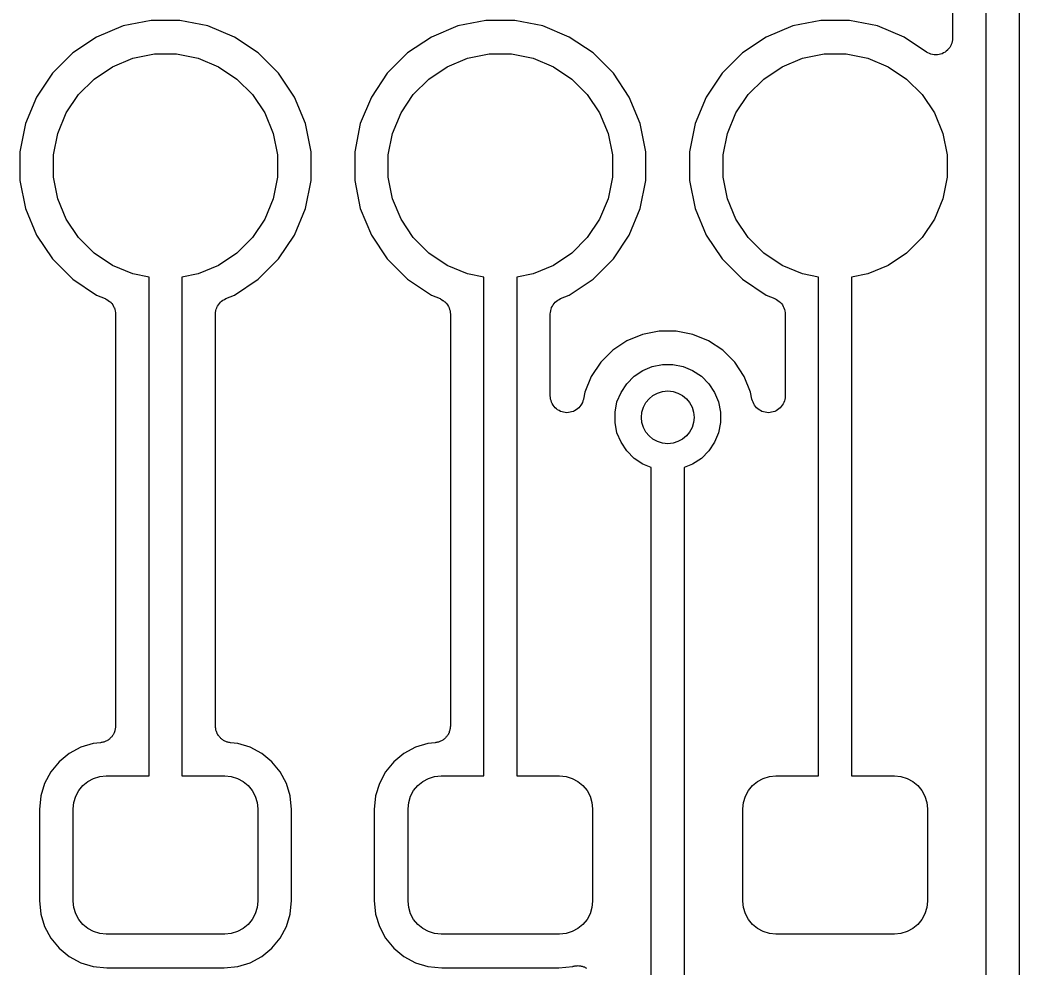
# Model space of a CAD drawing. Extents: x 94.3 to 145.3, y -143.8 to -113.4.
# Drawn here: x 127.8 to 135.38, y -133.08 to -125.89 of the extents above; entities that cross this region are included whole.
import ezdxf

# ---------------------------------------------------------------- set-up
doc = ezdxf.new("R2010")
doc.units = 0
doc.layers.add('BLACK', color=7, linetype='CONTINUOUS')

msp = doc.modelspace()

# ---------------------------------------------------------------- linework, layer by layer
at = {"layer": 'BLACK', "linetype": 'CONTINUOUS'}
for p, q in [((135.13, -140.791), (135.13, -120.148)), ((135.38, -120.194), (135.38, -140.837)), ((134.876, -125.38), (134.876, -126.03)), ((128.583, -125.938), (128.382, -126.022)), ((128.796, -125.896), (128.583, -125.938)), ((129.014, -125.896), (128.796, -125.896)), ((129.227, -125.938), (129.014, -125.896)), ((129.428, -126.022), (129.227, -125.938)), ((131.123, -125.938), (130.922, -126.022)), ((131.336, -125.896), (131.123, -125.938)), ((131.554, -125.896), (131.336, -125.896)), ((131.767, -125.938), (131.554, -125.896)), ((131.968, -126.022), (131.767, -125.938)), ((133.663, -125.938), (133.462, -126.022)), ((133.876, -125.896), (133.663, -125.938)), ((134.094, -125.896), (133.876, -125.896)), ((134.307, -125.938), (134.094, -125.896)), ((134.508, -126.022), (134.307, -125.938)), ((128.382, -126.022), (128.201, -126.142)), ((129.609, -126.142), (129.428, -126.022)), ((130.922, -126.022), (130.741, -126.142)), ((132.149, -126.142), (131.968, -126.022)), ((133.462, -126.022), (133.281, -126.142)), ((134.678, -126.136), (134.508, -126.022)), ((134.876, -126.032), (134.875, -126.044)), ((134.876, -126.03), (134.876, -126.031)), ((134.876, -126.031), (134.876, -126.031)), ((134.876, -126.031), (134.876, -126.031)), ((134.876, -126.031), (134.876, -126.032)), ((134.846, -126.111), (134.838, -126.12)), ((134.854, -126.102), (134.846, -126.111)), ((134.86, -126.091), (134.854, -126.101)), ((134.854, -126.101), (134.854, -126.101)), ((134.854, -126.101), (134.854, -126.102)), ((134.866, -126.08), (134.86, -126.091)), ((134.87, -126.068), (134.866, -126.079)), ((134.866, -126.079), (134.866, -126.08)), ((134.866, -126.08), (134.866, -126.08)), ((134.873, -126.056), (134.87, -126.068)), ((134.875, -126.044), (134.873, -126.056)), ((134.873, -126.056), (134.873, -126.056)), ((134.873, -126.056), (134.873, -126.056)), ((128.201, -126.142), (128.047, -126.296)), ((128.502, -126.247), (128.657, -126.183)), ((128.657, -126.183), (128.821, -126.15)), ((128.821, -126.15), (128.989, -126.15)), ((128.989, -126.15), (129.153, -126.183)), ((129.153, -126.183), (129.308, -126.247)), ((129.763, -126.296), (129.609, -126.142)), ((130.741, -126.142), (130.587, -126.296)), ((131.042, -126.247), (131.197, -126.183)), ((131.197, -126.183), (131.361, -126.15)), ((131.361, -126.15), (131.529, -126.15)), ((131.529, -126.15), (131.693, -126.183)), ((131.693, -126.183), (131.848, -126.247)), ((132.303, -126.296), (132.149, -126.142)), ((133.281, -126.142), (133.127, -126.296)), ((133.582, -126.247), (133.737, -126.183)), ((133.737, -126.183), (133.901, -126.15)), ((133.901, -126.15), (134.069, -126.15)), ((134.069, -126.15), (134.233, -126.183)), ((134.233, -126.183), (134.388, -126.247)), ((134.689, -126.141), (134.678, -126.136)), ((134.7, -126.147), (134.689, -126.141)), ((134.712, -126.151), (134.7, -126.147)), ((134.7, -126.147), (134.7, -126.147)), ((134.7, -126.147), (134.7, -126.147)), ((134.723, -126.154), (134.712, -126.151)), ((134.724, -126.154), (134.723, -126.154)), ((134.736, -126.156), (134.724, -126.154)), ((134.724, -126.154), (134.724, -126.154)), ((134.748, -126.157), (134.736, -126.156)), ((134.749, -126.157), (134.748, -126.157)), ((134.748, -126.157), (134.748, -126.157)), ((134.761, -126.156), (134.749, -126.157)), ((134.773, -126.155), (134.761, -126.156)), ((134.785, -126.151), (134.773, -126.155)), ((134.773, -126.155), (134.773, -126.155)), ((134.773, -126.155), (134.773, -126.155)), ((134.797, -126.148), (134.785, -126.151)), ((134.808, -126.142), (134.797, -126.148)), ((134.797, -126.148), (134.797, -126.148)), ((134.797, -126.148), (134.797, -126.148)), ((134.819, -126.136), (134.808, -126.142)), ((134.828, -126.128), (134.819, -126.136)), ((134.819, -126.136), (134.819, -126.136)), ((134.819, -126.136), (134.819, -126.136)), ((134.838, -126.121), (134.828, -126.128)), ((134.838, -126.12), (134.838, -126.121)), ((134.838, -126.121), (134.838, -126.121)), ((128.363, -126.34), (128.502, -126.247)), ((129.308, -126.247), (129.447, -126.34)), ((130.903, -126.34), (131.042, -126.247)), ((131.848, -126.247), (131.987, -126.34)), ((133.443, -126.34), (133.582, -126.247)), ((134.388, -126.247), (134.527, -126.34)), ((128.047, -126.296), (127.927, -126.477)), ((128.245, -126.458), (128.363, -126.34)), ((129.447, -126.34), (129.565, -126.458)), ((129.883, -126.477), (129.763, -126.296)), ((130.587, -126.296), (130.467, -126.477)), ((130.785, -126.458), (130.903, -126.34)), ((131.987, -126.34), (132.105, -126.458)), ((132.423, -126.477), (132.303, -126.296)), ((133.127, -126.296), (133.007, -126.477)), ((133.325, -126.458), (133.443, -126.34)), ((134.527, -126.34), (134.645, -126.458)), ((127.927, -126.477), (127.843, -126.678)), ((128.152, -126.597), (128.245, -126.458)), ((129.565, -126.458), (129.658, -126.597)), ((129.967, -126.678), (129.883, -126.477)), ((130.467, -126.477), (130.383, -126.678)), ((130.692, -126.597), (130.785, -126.458)), ((132.105, -126.458), (132.198, -126.597)), ((132.507, -126.678), (132.423, -126.477)), ((133.007, -126.477), (132.923, -126.678)), ((133.232, -126.597), (133.325, -126.458)), ((134.645, -126.458), (134.738, -126.597)), ((128.088, -126.752), (128.152, -126.597)), ((129.658, -126.597), (129.722, -126.752)), ((130.628, -126.752), (130.692, -126.597)), ((132.198, -126.597), (132.262, -126.752)), ((133.168, -126.752), (133.232, -126.597)), ((134.738, -126.597), (134.802, -126.752)), ((127.843, -126.678), (127.801, -126.891)), ((130.009, -126.891), (129.967, -126.678)), ((130.383, -126.678), (130.341, -126.891)), ((132.549, -126.891), (132.507, -126.678)), ((132.923, -126.678), (132.881, -126.891)), ((128.055, -126.916), (128.088, -126.752)), ((129.722, -126.752), (129.755, -126.916)), ((130.595, -126.916), (130.628, -126.752)), ((132.262, -126.752), (132.295, -126.916)), ((133.135, -126.916), (133.168, -126.752)), ((134.802, -126.752), (134.835, -126.916)), ((127.801, -126.891), (127.801, -127.109)), ((128.055, -127.084), (128.055, -126.916)), ((129.755, -126.916), (129.755, -127.084)), ((130.009, -127.109), (130.009, -126.891)), ((130.341, -126.891), (130.341, -127.109)), ((130.595, -127.084), (130.595, -126.916)), ((132.295, -126.916), (132.295, -127.084)), ((132.549, -127.109), (132.549, -126.891)), ((132.881, -126.891), (132.881, -127.109)), ((133.135, -127.084), (133.135, -126.916)), ((134.835, -126.916), (134.835, -127.084)), ((128.088, -127.248), (128.055, -127.084)), ((129.755, -127.084), (129.722, -127.248)), ((130.628, -127.248), (130.595, -127.084)), ((132.295, -127.084), (132.262, -127.248)), ((133.168, -127.248), (133.135, -127.084)), ((134.835, -127.084), (134.802, -127.248)), ((127.801, -127.109), (127.843, -127.322)), ((129.967, -127.322), (130.009, -127.109)), ((130.341, -127.109), (130.383, -127.322)), ((132.507, -127.322), (132.549, -127.109)), ((132.881, -127.109), (132.923, -127.322)), ((128.152, -127.403), (128.088, -127.248)), ((129.722, -127.248), (129.658, -127.403)), ((130.692, -127.403), (130.628, -127.248)), ((132.262, -127.248), (132.198, -127.403)), ((133.232, -127.403), (133.168, -127.248)), ((134.802, -127.248), (134.738, -127.403)), ((127.843, -127.322), (127.927, -127.523)), ((129.883, -127.523), (129.967, -127.322)), ((130.383, -127.322), (130.467, -127.523)), ((132.423, -127.523), (132.507, -127.322)), ((132.923, -127.322), (133.007, -127.523)), ((128.245, -127.542), (128.152, -127.403)), ((129.658, -127.403), (129.565, -127.542)), ((130.785, -127.542), (130.692, -127.403)), ((132.198, -127.403), (132.105, -127.542)), ((133.325, -127.542), (133.232, -127.403)), ((134.738, -127.403), (134.645, -127.542)), ((127.927, -127.523), (128.047, -127.704)), ((128.363, -127.66), (128.245, -127.542)), ((129.565, -127.542), (129.447, -127.66)), ((129.763, -127.704), (129.883, -127.523)), ((130.467, -127.523), (130.587, -127.704)), ((130.903, -127.66), (130.785, -127.542)), ((132.105, -127.542), (131.987, -127.66)), ((132.303, -127.704), (132.423, -127.523)), ((133.007, -127.523), (133.127, -127.704)), ((133.443, -127.66), (133.325, -127.542)), ((134.645, -127.542), (134.527, -127.66)), ((128.047, -127.704), (128.201, -127.858)), ((128.502, -127.753), (128.363, -127.66)), ((129.447, -127.66), (129.308, -127.753)), ((129.609, -127.858), (129.763, -127.704)), ((130.587, -127.704), (130.741, -127.858)), ((131.042, -127.753), (130.903, -127.66)), ((131.987, -127.66), (131.848, -127.753)), ((132.149, -127.858), (132.303, -127.704)), ((133.127, -127.704), (133.281, -127.858)), ((133.582, -127.753), (133.443, -127.66)), ((134.527, -127.66), (134.388, -127.753)), ((128.657, -127.817), (128.502, -127.753)), ((129.308, -127.753), (129.153, -127.817)), ((131.197, -127.817), (131.042, -127.753)), ((131.848, -127.753), (131.693, -127.817)), ((133.737, -127.817), (133.582, -127.753)), ((134.388, -127.753), (134.233, -127.817)), ((128.78, -127.842), (128.657, -127.817)), ((128.78, -131.623), (128.78, -127.842)), ((129.153, -127.817), (129.03, -127.842)), ((129.03, -127.842), (129.03, -131.623)), ((131.32, -127.842), (131.197, -127.817)), ((131.32, -131.623), (131.32, -127.842)), ((131.693, -127.817), (131.57, -127.842)), ((131.57, -127.842), (131.57, -131.623)), ((133.86, -127.842), (133.737, -127.817)), ((133.86, -131.623), (133.86, -127.842)), ((134.233, -127.817), (134.11, -127.842)), ((134.11, -127.842), (134.11, -131.623)), ((128.201, -127.858), (128.382, -127.978)), ((129.428, -127.978), (129.609, -127.858)), ((130.741, -127.858), (130.922, -127.978)), ((131.968, -127.978), (132.149, -127.858)), ((133.281, -127.858), (133.462, -127.978)), ((128.382, -127.978), (128.448, -128.005)), ((128.448, -128.005), (128.448, -128.006)), ((128.448, -128.006), (128.448, -128.006)), ((128.448, -128.006), (128.448, -128.006)), ((128.448, -128.006), (128.449, -128.006)), ((128.449, -128.006), (128.46, -128.012)), ((129.352, -128.011), (129.362, -128.005)), ((129.362, -128.005), (129.428, -127.978)), ((130.922, -127.978), (130.988, -128.005)), ((130.988, -128.005), (130.988, -128.006)), ((130.988, -128.006), (130.988, -128.006)), ((130.988, -128.006), (130.988, -128.006)), ((130.988, -128.006), (130.989, -128.006)), ((130.989, -128.006), (131, -128.012)), ((131.892, -128.011), (131.902, -128.005)), ((131.902, -128.005), (131.968, -127.978)), ((133.462, -127.978), (133.528, -128.005)), ((133.528, -128.005), (133.528, -128.006)), ((133.528, -128.006), (133.528, -128.006)), ((133.528, -128.006), (133.528, -128.006)), ((133.528, -128.006), (133.529, -128.006)), ((133.529, -128.006), (133.54, -128.012)), ((128.46, -128.012), (128.47, -128.018)), ((128.47, -128.018), (128.47, -128.018)), ((128.47, -128.018), (128.471, -128.018)), ((128.471, -128.018), (128.48, -128.026)), ((128.48, -128.026), (128.489, -128.033)), ((128.489, -128.033), (128.489, -128.034)), ((128.489, -128.034), (128.49, -128.034)), ((128.49, -128.034), (128.497, -128.043)), ((128.497, -128.043), (128.505, -128.053)), ((128.505, -128.053), (128.505, -128.053)), ((128.505, -128.053), (128.505, -128.053)), ((128.505, -128.053), (128.511, -128.064)), ((128.511, -128.064), (128.516, -128.074)), ((128.516, -128.074), (128.517, -128.075)), ((128.517, -128.075), (128.517, -128.075)), ((128.517, -128.075), (128.52, -128.087)), ((129.287, -128.096), (129.29, -128.085)), ((129.29, -128.085), (129.294, -128.074)), ((129.294, -128.073), (129.3, -128.062)), ((129.294, -128.074), (129.294, -128.073)), ((129.294, -128.073), (129.294, -128.073)), ((129.3, -128.062), (129.306, -128.052)), ((129.306, -128.051), (129.314, -128.042)), ((129.306, -128.052), (129.306, -128.051)), ((129.306, -128.052), (129.306, -128.052)), ((129.314, -128.042), (129.321, -128.033)), ((129.321, -128.033), (129.322, -128.033)), ((129.322, -128.032), (129.331, -128.025)), ((129.322, -128.033), (129.322, -128.032)), ((129.331, -128.025), (129.341, -128.017)), ((129.341, -128.017), (129.352, -128.011)), ((129.341, -128.017), (129.341, -128.017)), ((129.341, -128.017), (129.341, -128.017)), ((131, -128.012), (131.01, -128.018)), ((131.01, -128.018), (131.01, -128.018)), ((131.01, -128.018), (131.011, -128.018)), ((131.011, -128.018), (131.02, -128.026)), ((131.02, -128.026), (131.029, -128.033)), ((131.029, -128.033), (131.029, -128.034)), ((131.029, -128.034), (131.03, -128.034)), ((131.03, -128.034), (131.037, -128.043)), ((131.037, -128.043), (131.045, -128.053)), ((131.045, -128.053), (131.045, -128.053)), ((131.045, -128.053), (131.045, -128.053)), ((131.045, -128.053), (131.051, -128.064)), ((131.051, -128.064), (131.056, -128.074)), ((131.056, -128.074), (131.057, -128.075)), ((131.057, -128.075), (131.057, -128.075)), ((131.057, -128.075), (131.06, -128.087)), ((131.827, -128.096), (131.83, -128.085)), ((131.83, -128.085), (131.834, -128.074)), ((131.834, -128.073), (131.84, -128.062)), ((131.834, -128.074), (131.834, -128.073)), ((131.834, -128.073), (131.834, -128.073)), ((131.84, -128.062), (131.846, -128.052)), ((131.846, -128.051), (131.854, -128.042)), ((131.846, -128.052), (131.846, -128.051)), ((131.846, -128.052), (131.846, -128.052)), ((131.854, -128.042), (131.861, -128.033)), ((131.861, -128.033), (131.862, -128.033)), ((131.862, -128.032), (131.871, -128.025)), ((131.862, -128.033), (131.862, -128.032)), ((131.871, -128.025), (131.881, -128.017)), ((131.881, -128.017), (131.892, -128.011)), ((131.881, -128.017), (131.881, -128.017)), ((131.881, -128.017), (131.881, -128.017)), ((133.54, -128.012), (133.55, -128.018)), ((133.55, -128.018), (133.55, -128.018)), ((133.55, -128.018), (133.551, -128.018)), ((133.551, -128.018), (133.56, -128.026)), ((133.56, -128.026), (133.569, -128.033)), ((133.569, -128.033), (133.569, -128.034)), ((133.569, -128.034), (133.57, -128.034)), ((133.57, -128.034), (133.577, -128.043)), ((133.577, -128.043), (133.585, -128.053)), ((133.585, -128.053), (133.585, -128.053)), ((133.585, -128.053), (133.585, -128.053)), ((133.585, -128.053), (133.591, -128.064)), ((133.591, -128.064), (133.596, -128.074)), ((133.596, -128.074), (133.597, -128.075)), ((133.597, -128.075), (133.597, -128.075)), ((133.597, -128.075), (133.6, -128.087)), ((128.52, -128.087), (128.524, -128.098)), ((128.524, -128.098), (128.524, -128.099)), ((128.524, -128.099), (128.524, -128.099)), ((128.524, -128.099), (128.525, -128.111)), ((128.525, -128.111), (128.526, -128.123)), ((128.526, -128.123), (128.526, -131.246)), ((129.284, -128.121), (129.285, -128.109)), ((129.284, -128.122), (129.284, -128.121)), ((129.284, -128.123), (129.284, -128.122)), ((129.284, -128.122), (129.284, -128.122)), ((129.284, -128.122), (129.284, -128.122)), ((129.284, -131.246), (129.284, -128.123)), ((129.285, -128.109), (129.287, -128.098)), ((129.287, -128.097), (129.287, -128.096)), ((129.287, -128.098), (129.287, -128.097)), ((131.06, -128.087), (131.064, -128.098)), ((131.064, -128.098), (131.064, -128.099)), ((131.064, -128.099), (131.064, -128.099)), ((131.064, -128.099), (131.065, -128.111)), ((131.065, -128.111), (131.066, -128.123)), ((131.066, -128.123), (131.066, -131.246)), ((131.824, -128.121), (131.825, -128.109)), ((131.824, -128.122), (131.824, -128.121)), ((131.824, -128.123), (131.824, -128.122)), ((131.824, -128.122), (131.824, -128.122)), ((131.824, -128.122), (131.824, -128.122)), ((131.824, -128.743), (131.824, -128.123)), ((131.825, -128.109), (131.827, -128.098)), ((131.827, -128.097), (131.827, -128.096)), ((131.827, -128.098), (131.827, -128.097)), ((133.6, -128.087), (133.604, -128.098)), ((133.604, -128.098), (133.604, -128.099)), ((133.604, -128.099), (133.604, -128.099)), ((133.604, -128.099), (133.605, -128.111)), ((133.605, -128.111), (133.606, -128.123)), ((133.606, -128.123), (133.606, -128.743)), ((132.524, -128.276), (132.405, -128.325)), ((132.651, -128.251), (132.524, -128.276)), ((132.779, -128.251), (132.651, -128.251)), ((132.906, -128.276), (132.779, -128.251)), ((133.025, -128.325), (132.906, -128.276)), ((132.405, -128.325), (132.298, -128.397)), ((133.132, -128.397), (133.025, -128.325)), ((132.298, -128.397), (132.207, -128.488)), ((133.223, -128.488), (133.132, -128.397)), ((132.207, -128.488), (132.135, -128.595)), ((132.526, -128.551), (132.598, -128.52)), ((132.598, -128.52), (132.676, -128.505)), ((132.676, -128.505), (132.754, -128.505)), ((132.754, -128.505), (132.832, -128.52)), ((132.832, -128.52), (132.904, -128.551)), ((133.295, -128.595), (133.223, -128.488)), ((132.135, -128.595), (132.086, -128.714)), ((132.404, -128.65), (132.46, -128.594)), ((132.46, -128.594), (132.526, -128.551)), ((132.904, -128.551), (132.97, -128.594)), ((132.97, -128.594), (133.026, -128.65)), ((133.344, -128.714), (133.295, -128.595)), ((132.361, -128.716), (132.404, -128.65)), ((133.026, -128.65), (133.069, -128.716)), ((131.825, -128.755), (131.824, -128.743)), ((131.826, -128.767), (131.825, -128.755)), ((131.83, -128.778), (131.826, -128.767)), ((131.826, -128.767), (131.826, -128.767)), ((131.826, -128.767), (131.826, -128.767)), ((132.076, -128.767), (132.075, -128.769)), ((132.086, -128.714), (132.076, -128.767)), ((132.33, -128.788), (132.361, -128.716)), ((133.069, -128.716), (133.1, -128.788)), ((133.354, -128.767), (133.344, -128.714)), ((133.358, -128.78), (133.354, -128.767)), ((133.605, -128.757), (133.603, -128.769)), ((133.606, -128.744), (133.605, -128.757)), ((133.606, -128.743), (133.606, -128.744)), ((131.834, -128.791), (131.83, -128.778)), ((131.839, -128.801), (131.834, -128.791)), ((131.834, -128.791), (131.834, -128.791)), ((131.834, -128.791), (131.834, -128.791)), ((131.845, -128.813), (131.839, -128.801)), ((131.853, -128.822), (131.845, -128.813)), ((131.845, -128.813), (131.845, -128.813)), ((131.845, -128.813), (131.845, -128.813)), ((131.861, -128.832), (131.853, -128.822)), ((131.87, -128.84), (131.861, -128.832)), ((131.861, -128.832), (131.861, -128.832)), ((131.861, -128.832), (131.861, -128.832)), ((131.88, -128.848), (131.87, -128.84)), ((132.03, -128.841), (132.021, -128.849)), ((132.04, -128.833), (132.03, -128.841)), ((132.048, -128.824), (132.04, -128.833)), ((132.04, -128.833), (132.04, -128.833)), ((132.04, -128.833), (132.04, -128.833)), ((132.056, -128.814), (132.048, -128.824)), ((132.061, -128.804), (132.056, -128.814)), ((132.056, -128.814), (132.056, -128.814)), ((132.056, -128.814), (132.056, -128.814)), ((132.068, -128.793), (132.061, -128.804)), ((132.071, -128.781), (132.068, -128.793)), ((132.068, -128.793), (132.068, -128.793)), ((132.068, -128.793), (132.068, -128.793)), ((132.075, -128.769), (132.071, -128.781)), ((132.075, -128.769), (132.075, -128.769)), ((132.075, -128.769), (132.075, -128.769)), ((132.075, -128.769), (132.075, -128.769)), ((132.315, -128.866), (132.33, -128.788)), ((133.1, -128.788), (133.115, -128.866)), ((133.362, -128.791), (133.358, -128.78)), ((133.367, -128.802), (133.362, -128.791)), ((133.362, -128.791), (133.362, -128.791)), ((133.362, -128.791), (133.362, -128.791)), ((133.373, -128.813), (133.367, -128.802)), ((133.381, -128.822), (133.373, -128.813)), ((133.373, -128.813), (133.373, -128.813)), ((133.373, -128.813), (133.373, -128.813)), ((133.389, -128.832), (133.381, -128.822)), ((133.399, -128.84), (133.389, -128.832)), ((133.389, -128.832), (133.389, -128.832)), ((133.389, -128.832), (133.389, -128.832)), ((133.408, -128.848), (133.399, -128.84)), ((133.558, -128.841), (133.549, -128.849)), ((133.568, -128.833), (133.558, -128.841)), ((133.576, -128.824), (133.568, -128.833)), ((133.568, -128.833), (133.568, -128.833)), ((133.568, -128.833), (133.568, -128.833)), ((133.584, -128.814), (133.576, -128.824)), ((133.59, -128.803), (133.584, -128.814)), ((133.584, -128.814), (133.584, -128.814)), ((133.584, -128.814), (133.584, -128.814)), ((133.596, -128.793), (133.59, -128.803)), ((133.6, -128.781), (133.596, -128.793)), ((133.596, -128.793), (133.596, -128.793)), ((133.596, -128.793), (133.596, -128.793)), ((133.603, -128.769), (133.6, -128.781)), ((133.603, -128.769), (133.603, -128.769)), ((133.603, -128.769), (133.603, -128.769)), ((131.891, -128.854), (131.88, -128.848)), ((131.88, -128.848), (131.88, -128.848)), ((131.88, -128.848), (131.88, -128.848)), ((131.902, -128.86), (131.891, -128.854)), ((131.913, -128.863), (131.902, -128.86)), ((131.902, -128.86), (131.902, -128.86)), ((131.902, -128.86), (131.902, -128.86)), ((131.925, -128.867), (131.913, -128.863)), ((131.938, -128.868), (131.925, -128.867)), ((131.925, -128.867), (131.925, -128.867)), ((131.925, -128.867), (131.925, -128.867)), ((131.95, -128.87), (131.938, -128.868)), ((131.962, -128.868), (131.95, -128.87)), ((131.95, -128.87), (131.95, -128.87)), ((131.95, -128.87), (131.95, -128.87)), ((131.975, -128.867), (131.962, -128.868)), ((131.986, -128.864), (131.975, -128.867)), ((131.975, -128.867), (131.975, -128.867)), ((131.975, -128.867), (131.975, -128.867)), ((131.998, -128.86), (131.986, -128.864)), ((131.999, -128.86), (131.998, -128.86)), ((132.009, -128.855), (131.999, -128.86)), ((131.999, -128.86), (131.999, -128.86)), ((132.02, -128.849), (132.009, -128.855)), ((132.021, -128.849), (132.02, -128.849)), ((132.02, -128.849), (132.02, -128.849)), ((132.315, -128.944), (132.315, -128.866)), ((133.115, -128.866), (133.115, -128.944)), ((133.419, -128.854), (133.408, -128.848)), ((133.408, -128.848), (133.408, -128.848)), ((133.408, -128.848), (133.408, -128.848)), ((133.43, -128.86), (133.419, -128.854)), ((133.442, -128.863), (133.43, -128.86)), ((133.43, -128.86), (133.43, -128.86)), ((133.43, -128.86), (133.43, -128.86)), ((133.453, -128.867), (133.442, -128.863)), ((133.454, -128.867), (133.453, -128.867)), ((133.466, -128.868), (133.454, -128.867)), ((133.454, -128.867), (133.454, -128.867)), ((133.478, -128.87), (133.466, -128.868)), ((133.491, -128.868), (133.478, -128.87)), ((133.478, -128.87), (133.478, -128.87)), ((133.478, -128.87), (133.478, -128.87)), ((133.503, -128.867), (133.491, -128.868)), ((133.515, -128.864), (133.503, -128.867)), ((133.503, -128.867), (133.503, -128.867)), ((133.503, -128.867), (133.503, -128.867)), ((133.527, -128.86), (133.515, -128.864)), ((133.537, -128.855), (133.527, -128.86)), ((133.527, -128.86), (133.527, -128.86)), ((133.527, -128.86), (133.527, -128.86)), ((133.549, -128.849), (133.537, -128.855)), ((133.549, -128.849), (133.549, -128.849)), ((133.549, -128.849), (133.549, -128.849)), ((132.33, -129.022), (132.315, -128.944)), ((133.115, -128.944), (133.1, -129.022)), ((132.361, -129.094), (132.33, -129.022)), ((133.1, -129.022), (133.069, -129.094)), ((132.404, -129.16), (132.361, -129.094)), ((133.069, -129.094), (133.026, -129.16)), ((132.46, -129.216), (132.404, -129.16)), ((132.526, -129.259), (132.46, -129.216)), ((132.97, -129.216), (132.904, -129.259)), ((133.026, -129.16), (132.97, -129.216)), ((132.59, -129.286), (132.526, -129.259)), ((132.59, -133.171), (132.59, -129.286)), ((132.904, -129.259), (132.84, -129.286)), ((132.84, -129.286), (132.84, -133.217)), ((128.524, -131.265), (128.523, -131.272)), ((128.525, -131.259), (128.524, -131.265)), ((128.526, -131.247), (128.525, -131.253)), ((128.525, -131.253), (128.525, -131.259)), ((128.526, -131.246), (128.526, -131.247)), ((129.285, -131.251), (129.284, -131.246)), ((129.285, -131.257), (129.285, -131.251)), ((129.286, -131.264), (129.285, -131.257)), ((129.286, -131.27), (129.286, -131.264)), ((131.064, -131.265), (131.063, -131.272)), ((131.065, -131.259), (131.064, -131.265)), ((131.066, -131.247), (131.065, -131.253)), ((131.065, -131.253), (131.065, -131.259)), ((131.066, -131.246), (131.066, -131.247)), ((128.479, -131.344), (128.474, -131.348)), ((128.483, -131.34), (128.479, -131.344)), ((128.488, -131.336), (128.483, -131.34)), ((128.492, -131.331), (128.488, -131.336)), ((128.497, -131.327), (128.492, -131.331)), ((128.5, -131.322), (128.497, -131.327)), ((128.504, -131.317), (128.5, -131.322)), ((128.507, -131.312), (128.504, -131.317)), ((128.511, -131.306), (128.507, -131.312)), ((128.513, -131.301), (128.511, -131.306)), ((128.516, -131.296), (128.513, -131.301)), ((128.518, -131.289), (128.516, -131.296)), ((128.52, -131.283), (128.518, -131.289)), ((128.521, -131.278), (128.52, -131.283)), ((128.523, -131.272), (128.521, -131.278)), ((129.288, -131.276), (129.286, -131.27)), ((129.289, -131.281), (129.288, -131.276)), ((129.292, -131.288), (129.289, -131.281)), ((129.294, -131.294), (129.292, -131.288)), ((129.296, -131.299), (129.294, -131.294)), ((129.298, -131.304), (129.296, -131.299)), ((129.302, -131.31), (129.298, -131.304)), ((129.305, -131.316), (129.302, -131.31)), ((129.309, -131.32), (129.305, -131.316)), ((129.312, -131.325), (129.309, -131.32)), ((129.317, -131.33), (129.312, -131.325)), ((129.321, -131.335), (129.317, -131.33)), ((129.325, -131.339), (129.321, -131.335)), ((129.329, -131.343), (129.325, -131.339)), ((129.335, -131.347), (129.329, -131.343)), ((131.019, -131.344), (131.014, -131.348)), ((131.023, -131.34), (131.019, -131.344)), ((131.028, -131.336), (131.023, -131.34)), ((131.032, -131.331), (131.028, -131.336)), ((131.037, -131.327), (131.032, -131.331)), ((131.04, -131.322), (131.037, -131.327)), ((131.044, -131.317), (131.04, -131.322)), ((131.047, -131.312), (131.044, -131.317)), ((131.051, -131.306), (131.047, -131.312)), ((131.053, -131.301), (131.051, -131.306)), ((131.056, -131.296), (131.053, -131.301)), ((131.058, -131.289), (131.056, -131.296)), ((131.06, -131.283), (131.058, -131.289)), ((131.061, -131.278), (131.06, -131.283)), ((131.063, -131.272), (131.061, -131.278)), ((128.262, -131.406), (128.174, -131.453)), ((128.356, -131.377), (128.262, -131.406)), ((128.411, -131.372), (128.356, -131.377)), ((128.417, -131.371), (128.411, -131.372)), ((128.423, -131.37), (128.417, -131.371)), ((128.429, -131.369), (128.423, -131.37)), ((128.436, -131.367), (128.429, -131.369)), ((128.441, -131.365), (128.436, -131.367)), ((128.447, -131.363), (128.441, -131.365)), ((128.452, -131.36), (128.447, -131.363)), ((128.459, -131.358), (128.452, -131.36)), ((128.463, -131.355), (128.459, -131.358)), ((128.469, -131.352), (128.463, -131.355)), ((128.474, -131.348), (128.469, -131.352)), ((129.34, -131.351), (129.335, -131.347)), ((129.345, -131.354), (129.34, -131.351)), ((129.35, -131.357), (129.345, -131.354)), ((129.356, -131.36), (129.35, -131.357)), ((129.362, -131.363), (129.356, -131.36)), ((129.367, -131.364), (129.362, -131.363)), ((129.373, -131.367), (129.367, -131.364)), ((129.379, -131.368), (129.373, -131.367)), ((129.385, -131.37), (129.379, -131.368)), ((129.391, -131.371), (129.385, -131.37)), ((129.397, -131.372), (129.391, -131.371)), ((129.399, -131.372), (129.397, -131.372)), ((129.454, -131.377), (129.399, -131.372)), ((129.548, -131.406), (129.454, -131.377)), ((129.636, -131.453), (129.548, -131.406)), ((130.802, -131.406), (130.714, -131.453)), ((130.896, -131.377), (130.802, -131.406)), ((130.951, -131.372), (130.896, -131.377)), ((130.957, -131.371), (130.951, -131.372)), ((130.963, -131.37), (130.957, -131.371)), ((130.969, -131.369), (130.963, -131.37)), ((130.976, -131.367), (130.969, -131.369)), ((130.981, -131.365), (130.976, -131.367)), ((130.987, -131.363), (130.981, -131.365)), ((130.992, -131.36), (130.987, -131.363)), ((130.999, -131.358), (130.992, -131.36)), ((131.003, -131.355), (130.999, -131.358)), ((131.009, -131.352), (131.003, -131.355)), ((131.014, -131.348), (131.009, -131.352)), ((128.174, -131.453), (128.098, -131.516)), ((129.712, -131.516), (129.636, -131.453)), ((130.714, -131.453), (130.638, -131.516)), ((128.098, -131.516), (128.035, -131.592)), ((129.775, -131.592), (129.712, -131.516)), ((130.638, -131.516), (130.575, -131.592)), ((128.035, -131.592), (127.988, -131.68)), ((128.316, -131.665), (128.359, -131.642)), ((128.359, -131.642), (128.406, -131.628)), ((128.406, -131.628), (128.455, -131.623)), ((128.455, -131.623), (128.78, -131.623)), ((129.03, -131.623), (129.355, -131.623)), ((129.355, -131.623), (129.404, -131.628)), ((129.404, -131.628), (129.451, -131.642)), ((129.451, -131.642), (129.494, -131.665)), ((129.822, -131.68), (129.775, -131.592)), ((130.575, -131.592), (130.528, -131.68)), ((130.856, -131.665), (130.899, -131.642)), ((130.899, -131.642), (130.946, -131.628)), ((130.946, -131.628), (130.995, -131.623)), ((130.995, -131.623), (131.32, -131.623)), ((131.57, -131.623), (131.895, -131.623)), ((131.895, -131.623), (131.944, -131.628)), ((131.944, -131.628), (131.991, -131.642)), ((131.991, -131.642), (132.034, -131.665)), ((133.396, -131.665), (133.439, -131.642)), ((133.439, -131.642), (133.486, -131.628)), ((133.486, -131.628), (133.535, -131.623)), ((133.535, -131.623), (133.86, -131.623)), ((134.11, -131.623), (134.435, -131.623)), ((134.435, -131.623), (134.484, -131.628)), ((134.484, -131.628), (134.531, -131.642)), ((134.531, -131.642), (134.574, -131.665)), ((127.988, -131.68), (127.959, -131.774)), ((128.247, -131.734), (128.278, -131.696)), ((128.278, -131.696), (128.316, -131.665)), ((129.494, -131.665), (129.532, -131.696)), ((129.532, -131.696), (129.563, -131.734)), ((129.851, -131.774), (129.822, -131.68)), ((130.528, -131.68), (130.499, -131.774)), ((130.787, -131.734), (130.818, -131.696)), ((130.818, -131.696), (130.856, -131.665)), ((132.034, -131.665), (132.072, -131.696)), ((132.072, -131.696), (132.103, -131.734)), ((133.327, -131.734), (133.358, -131.696)), ((133.358, -131.696), (133.396, -131.665)), ((134.574, -131.665), (134.612, -131.696)), ((134.612, -131.696), (134.643, -131.734)), ((127.959, -131.774), (127.949, -131.879)), ((128.21, -131.824), (128.224, -131.777)), ((128.224, -131.777), (128.247, -131.734)), ((129.563, -131.734), (129.586, -131.777)), ((129.586, -131.777), (129.6, -131.824)), ((129.861, -131.879), (129.851, -131.774)), ((130.499, -131.774), (130.489, -131.879)), ((130.75, -131.824), (130.764, -131.777)), ((130.764, -131.777), (130.787, -131.734)), ((132.103, -131.734), (132.126, -131.777)), ((132.126, -131.777), (132.14, -131.824)), ((133.29, -131.824), (133.304, -131.777)), ((133.304, -131.777), (133.327, -131.734)), ((134.643, -131.734), (134.666, -131.777)), ((134.666, -131.777), (134.68, -131.824)), ((128.205, -131.873), (128.21, -131.824)), ((128.205, -132.573), (128.205, -131.873)), ((129.6, -131.824), (129.605, -131.873)), ((129.605, -131.873), (129.605, -132.573)), ((130.745, -131.873), (130.75, -131.824)), ((130.745, -132.573), (130.745, -131.873)), ((132.14, -131.824), (132.145, -131.873)), ((132.145, -131.873), (132.145, -132.573)), ((133.285, -131.873), (133.29, -131.824)), ((133.285, -132.573), (133.285, -131.873)), ((134.68, -131.824), (134.685, -131.873)), ((134.685, -131.873), (134.685, -132.573)), ((127.949, -131.879), (127.949, -132.567)), ((129.861, -132.567), (129.861, -131.879)), ((130.489, -131.879), (130.489, -132.567)), ((127.949, -132.567), (127.959, -132.672)), ((128.21, -132.622), (128.205, -132.573)), ((128.224, -132.669), (128.21, -132.622)), ((129.6, -132.622), (129.586, -132.669)), ((129.605, -132.573), (129.6, -132.622)), ((129.851, -132.672), (129.861, -132.567)), ((130.489, -132.567), (130.499, -132.672)), ((130.75, -132.622), (130.745, -132.573)), ((130.764, -132.669), (130.75, -132.622)), ((132.14, -132.622), (132.126, -132.669)), ((132.145, -132.573), (132.14, -132.622)), ((133.29, -132.622), (133.285, -132.573)), ((133.304, -132.669), (133.29, -132.622)), ((134.68, -132.622), (134.666, -132.669)), ((134.685, -132.573), (134.68, -132.622)), ((127.959, -132.672), (127.988, -132.766)), ((128.247, -132.712), (128.224, -132.669)), ((129.586, -132.669), (129.563, -132.712)), ((129.822, -132.766), (129.851, -132.672)), ((130.499, -132.672), (130.528, -132.766)), ((130.787, -132.712), (130.764, -132.669)), ((132.126, -132.669), (132.103, -132.712)), ((133.327, -132.712), (133.304, -132.669)), ((134.666, -132.669), (134.643, -132.712)), ((127.988, -132.766), (128.035, -132.854)), ((128.278, -132.75), (128.247, -132.712)), ((128.316, -132.781), (128.278, -132.75)), ((128.359, -132.804), (128.316, -132.781)), ((129.494, -132.781), (129.451, -132.804)), ((129.532, -132.75), (129.494, -132.781)), ((129.563, -132.712), (129.532, -132.75)), ((129.775, -132.854), (129.822, -132.766)), ((130.528, -132.766), (130.575, -132.854)), ((130.818, -132.75), (130.787, -132.712)), ((130.856, -132.781), (130.818, -132.75)), ((130.899, -132.804), (130.856, -132.781)), ((132.034, -132.781), (131.991, -132.804)), ((132.072, -132.75), (132.034, -132.781)), ((132.103, -132.712), (132.072, -132.75)), ((133.358, -132.75), (133.327, -132.712)), ((133.396, -132.781), (133.358, -132.75)), ((133.439, -132.804), (133.396, -132.781)), ((134.574, -132.781), (134.531, -132.804)), ((134.612, -132.75), (134.574, -132.781)), ((134.643, -132.712), (134.612, -132.75)), ((128.035, -132.854), (128.098, -132.93)), ((128.406, -132.818), (128.359, -132.804)), ((128.455, -132.823), (128.406, -132.818)), ((129.355, -132.823), (128.455, -132.823)), ((129.404, -132.818), (129.355, -132.823)), ((129.451, -132.804), (129.404, -132.818)), ((129.712, -132.93), (129.775, -132.854)), ((130.575, -132.854), (130.638, -132.93)), ((130.946, -132.818), (130.899, -132.804)), ((130.995, -132.823), (130.946, -132.818)), ((131.895, -132.823), (130.995, -132.823)), ((131.944, -132.818), (131.895, -132.823)), ((131.991, -132.804), (131.944, -132.818)), ((133.486, -132.818), (133.439, -132.804)), ((133.535, -132.823), (133.486, -132.818)), ((134.435, -132.823), (133.535, -132.823)), ((134.484, -132.818), (134.435, -132.823)), ((134.531, -132.804), (134.484, -132.818)), ((128.098, -132.93), (128.174, -132.993)), ((129.636, -132.993), (129.712, -132.93)), ((130.638, -132.93), (130.714, -132.993)), ((128.174, -132.993), (128.262, -133.04)), ((129.548, -133.04), (129.636, -132.993)), ((130.714, -132.993), (130.802, -133.04)), ((128.262, -133.04), (128.356, -133.069)), ((128.356, -133.069), (128.461, -133.079)), ((128.461, -133.079), (129.349, -133.079)), ((129.349, -133.079), (129.454, -133.069)), ((129.454, -133.069), (129.548, -133.04)), ((130.802, -133.04), (130.896, -133.069)), ((130.896, -133.069), (131.001, -133.079)), ((131.001, -133.079), (131.889, -133.079)), ((131.889, -133.079), (131.994, -133.069)), ((131.994, -133.069), (131.996, -133.068)), ((131.996, -133.068), (131.998, -133.067)), ((131.998, -133.067), (132.004, -133.066)), ((132.004, -133.066), (132.01, -133.064)), ((132.01, -133.064), (132.016, -133.064)), ((132.016, -133.064), (132.022, -133.063)), ((132.022, -133.063), (132.028, -133.063)), ((132.028, -133.063), (132.035, -133.062)), ((132.035, -133.062), (132.041, -133.063)), ((132.041, -133.063), (132.047, -133.063)), ((132.047, -133.063), (132.053, -133.064)), ((132.053, -133.064), (132.059, -133.065)), ((132.059, -133.065), (132.065, -133.067)), ((132.065, -133.067), (132.071, -133.068)), ((132.071, -133.068), (132.077, -133.07)), ((132.077, -133.07), (132.083, -133.072)), ((132.083, -133.072), (132.088, -133.075)), ((132.088, -133.075), (132.094, -133.078)), ((132.094, -133.078), (132.099, -133.081))]:
    msp.add_line(p, q, dxfattribs=at)
at = {"layer": 'BLACK'}
msp.add_circle((132.715, -128.905), 0.2, dxfattribs=at)

doc.saveas('drawing.dxf')
